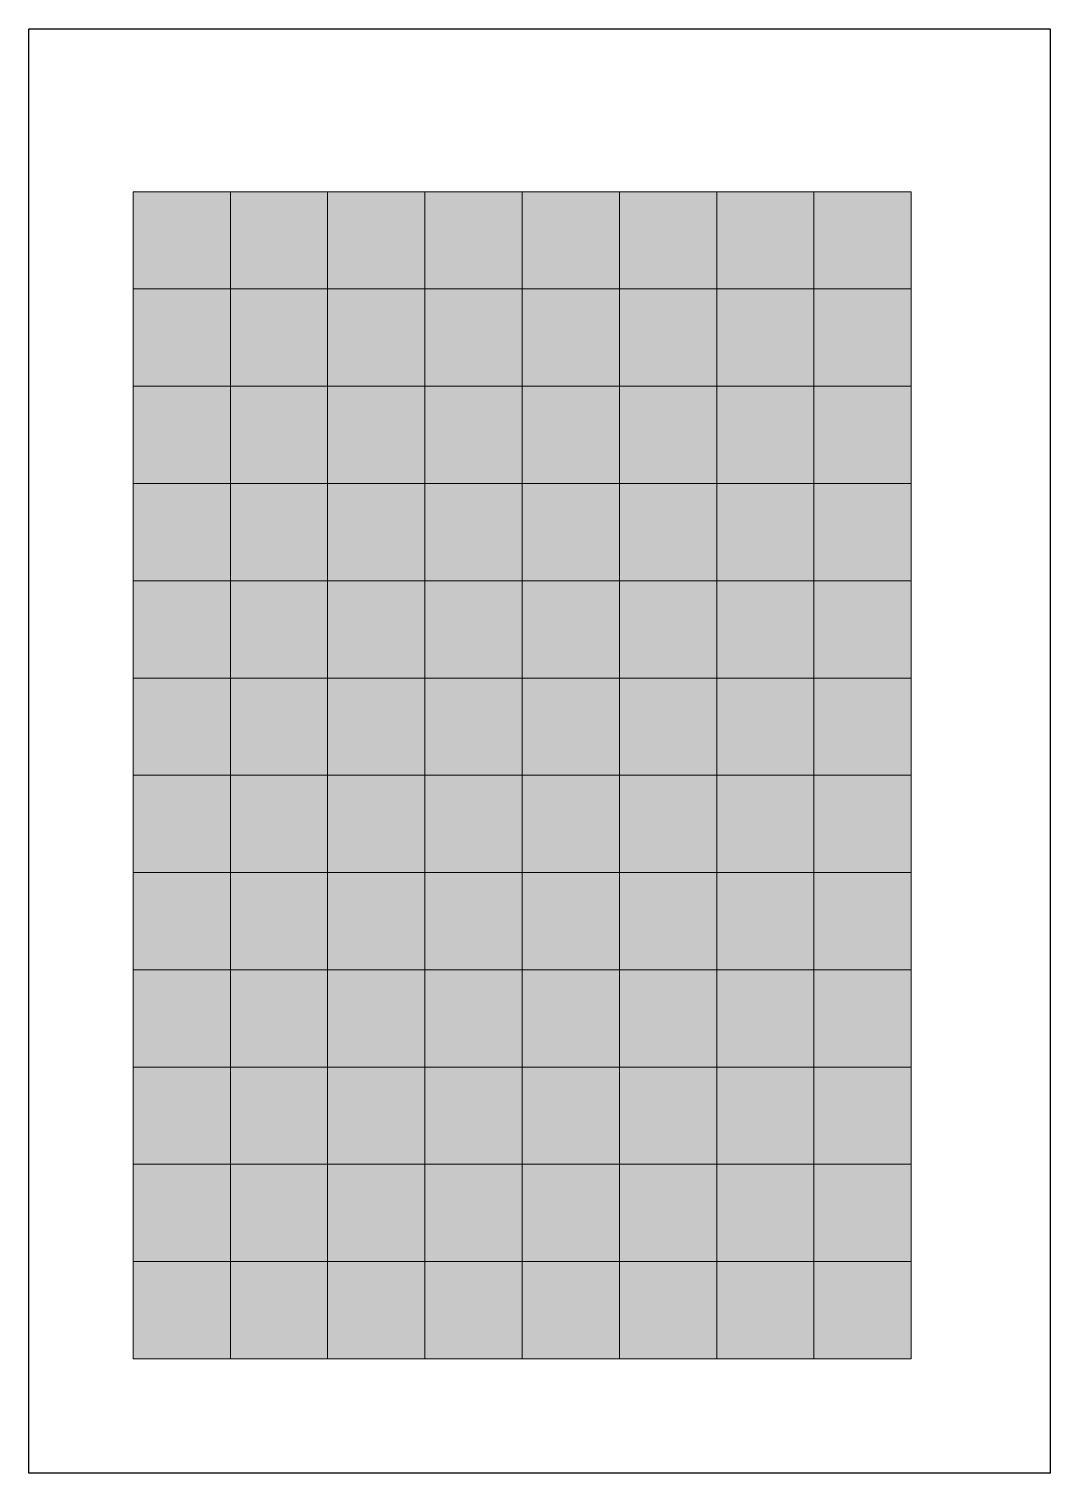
# Model space of a CAD drawing. Header units: millimetres. Extents: x 251 to 1516, y 2145 to 2890.
# Drawn here: x 638.1 to 848.1, y 2581 to 2878 of the extents above; entities that cross this region are included whole.
import ezdxf

# ---------------------------------------------------------------- set-up
doc = ezdxf.new("R2010")
doc.units = ezdxf.units.MM

msp = doc.modelspace()

# ---------------------------------------------------------------- hatches: boundary and pattern name
at = {"linetype": 'Continuous', "lineweight": 0, "true_color": 0x000000}
h = msp.add_hatch(color=18, dxfattribs=at)
h.dxf.hatch_style = 1
h.paths.add_polyline_path([(679.5, 2844.55), (659.5, 2844.55), (659.5, 2824.55), (679.5, 2824.55)])
h.paths.add_polyline_path([(699.5, 2824.55), (679.5, 2824.55), (679.5, 2804.55), (699.5, 2804.55)])
at = {"linetype": 'Continuous', "lineweight": 0, "true_color": 0xffffff}
h = msp.add_hatch(color=7, dxfattribs=at)
h.dxf.hatch_style = 1
h.paths.add_polyline_path([(699.5, 2844.55), (679.5, 2844.55), (679.5, 2824.55), (699.5, 2824.55)])
h.paths.add_polyline_path([(679.5, 2824.55), (659.5, 2824.55), (659.5, 2804.55), (679.5, 2804.55)])
at = {"linetype": 'Continuous', "lineweight": 0, "true_color": 0x000000}
h = msp.add_hatch(color=18, dxfattribs=at)
h.dxf.hatch_style = 1
h.paths.add_polyline_path([(719.5, 2844.55), (699.5, 2844.55), (699.5, 2824.55), (719.5, 2824.55)])
h.paths.add_polyline_path([(739.5, 2824.55), (719.5, 2824.55), (719.5, 2804.55), (739.5, 2804.55)])
at = {"linetype": 'Continuous', "lineweight": 0, "true_color": 0xffffff}
h = msp.add_hatch(color=7, dxfattribs=at)
h.dxf.hatch_style = 1
h.paths.add_polyline_path([(739.5, 2844.55), (719.5, 2844.55), (719.5, 2824.55), (739.5, 2824.55)])
h.paths.add_polyline_path([(719.5, 2824.55), (699.5, 2824.55), (699.5, 2804.55), (719.5, 2804.55)])
at = {"linetype": 'Continuous', "lineweight": 0, "true_color": 0x000000}
h = msp.add_hatch(color=18, dxfattribs=at)
h.dxf.hatch_style = 1
h.paths.add_polyline_path([(759.5, 2844.55), (739.5, 2844.55), (739.5, 2824.55), (759.5, 2824.55)])
h.paths.add_polyline_path([(779.5, 2824.55), (759.5, 2824.55), (759.5, 2804.55), (779.5, 2804.55)])
at = {"linetype": 'Continuous', "lineweight": 0, "true_color": 0xffffff}
h = msp.add_hatch(color=7, dxfattribs=at)
h.dxf.hatch_style = 1
h.paths.add_polyline_path([(779.5, 2844.55), (759.5, 2844.55), (759.5, 2824.55), (779.5, 2824.55)])
h.paths.add_polyline_path([(759.5, 2824.55), (739.5, 2824.55), (739.5, 2804.55), (759.5, 2804.55)])
at = {"linetype": 'Continuous', "lineweight": 0, "true_color": 0x000000}
h = msp.add_hatch(color=18, dxfattribs=at)
h.dxf.hatch_style = 1
h.paths.add_polyline_path([(799.5, 2844.55), (779.5, 2844.55), (779.5, 2824.55), (799.5, 2824.55)])
h.paths.add_polyline_path([(819.5, 2824.55), (799.5, 2824.55), (799.5, 2804.55), (819.5, 2804.55)])
at = {"linetype": 'Continuous', "lineweight": 0, "true_color": 0xffffff}
h = msp.add_hatch(color=7, dxfattribs=at)
h.dxf.hatch_style = 1
h.paths.add_polyline_path([(819.5, 2844.55), (799.5, 2844.55), (799.5, 2824.55), (819.5, 2824.55)])
h.paths.add_polyline_path([(799.5, 2824.55), (779.5, 2824.55), (779.5, 2804.55), (799.5, 2804.55)])
at = {"linetype": 'Continuous', "lineweight": 0, "true_color": 0x000000}
h = msp.add_hatch(color=18, dxfattribs=at)
h.dxf.hatch_style = 1
h.paths.add_polyline_path([(679.5, 2804.55), (659.5, 2804.55), (659.5, 2784.55), (679.5, 2784.55)])
h.paths.add_polyline_path([(699.5, 2784.55), (679.5, 2784.55), (679.5, 2764.55), (699.5, 2764.55)])
at = {"linetype": 'Continuous', "lineweight": 0, "true_color": 0xffffff}
h = msp.add_hatch(color=7, dxfattribs=at)
h.dxf.hatch_style = 1
h.paths.add_polyline_path([(699.5, 2804.55), (679.5, 2804.55), (679.5, 2784.55), (699.5, 2784.55)])
h.paths.add_polyline_path([(679.5, 2784.55), (659.5, 2784.55), (659.5, 2764.55), (679.5, 2764.55)])
at = {"linetype": 'Continuous', "lineweight": 0, "true_color": 0x000000}
h = msp.add_hatch(color=18, dxfattribs=at)
h.dxf.hatch_style = 1
h.paths.add_polyline_path([(719.5, 2804.55), (699.5, 2804.55), (699.5, 2784.55), (719.5, 2784.55)])
h.paths.add_polyline_path([(739.5, 2784.55), (719.5, 2784.55), (719.5, 2764.55), (739.5, 2764.55)])
at = {"linetype": 'Continuous', "lineweight": 0, "true_color": 0xffffff}
h = msp.add_hatch(color=7, dxfattribs=at)
h.dxf.hatch_style = 1
h.paths.add_polyline_path([(739.5, 2804.55), (719.5, 2804.55), (719.5, 2784.55), (739.5, 2784.55)])
h.paths.add_polyline_path([(719.5, 2784.55), (699.5, 2784.55), (699.5, 2764.55), (719.5, 2764.55)])
at = {"linetype": 'Continuous', "lineweight": 0, "true_color": 0x000000}
h = msp.add_hatch(color=18, dxfattribs=at)
h.dxf.hatch_style = 1
h.paths.add_polyline_path([(759.5, 2804.55), (739.5, 2804.55), (739.5, 2784.55), (759.5, 2784.55)])
h.paths.add_polyline_path([(779.5, 2784.55), (759.5, 2784.55), (759.5, 2764.55), (779.5, 2764.55)])
at = {"linetype": 'Continuous', "lineweight": 0, "true_color": 0xffffff}
h = msp.add_hatch(color=7, dxfattribs=at)
h.dxf.hatch_style = 1
h.paths.add_polyline_path([(779.5, 2804.55), (759.5, 2804.55), (759.5, 2784.55), (779.5, 2784.55)])
h.paths.add_polyline_path([(759.5, 2784.55), (739.5, 2784.55), (739.5, 2764.55), (759.5, 2764.55)])
at = {"linetype": 'Continuous', "lineweight": 0, "true_color": 0x000000}
h = msp.add_hatch(color=18, dxfattribs=at)
h.dxf.hatch_style = 1
h.paths.add_polyline_path([(799.5, 2804.55), (779.5, 2804.55), (779.5, 2784.55), (799.5, 2784.55)])
h.paths.add_polyline_path([(819.5, 2784.55), (799.5, 2784.55), (799.5, 2764.55), (819.5, 2764.55)])
at = {"linetype": 'Continuous', "lineweight": 0, "true_color": 0xffffff}
h = msp.add_hatch(color=7, dxfattribs=at)
h.dxf.hatch_style = 1
h.paths.add_polyline_path([(819.5, 2804.55), (799.5, 2804.55), (799.5, 2784.55), (819.5, 2784.55)])
h.paths.add_polyline_path([(799.5, 2784.55), (779.5, 2784.55), (779.5, 2764.55), (799.5, 2764.55)])
at = {"linetype": 'Continuous', "lineweight": 0, "true_color": 0x000000}
h = msp.add_hatch(color=18, dxfattribs=at)
h.dxf.hatch_style = 1
h.paths.add_polyline_path([(679.5, 2764.55), (659.5, 2764.55), (659.5, 2744.55), (679.5, 2744.55)])
h.paths.add_polyline_path([(699.5, 2744.55), (679.5, 2744.55), (679.5, 2724.55), (699.5, 2724.55)])
at = {"linetype": 'Continuous', "lineweight": 0, "true_color": 0xffffff}
h = msp.add_hatch(color=7, dxfattribs=at)
h.dxf.hatch_style = 1
h.paths.add_polyline_path([(699.5, 2764.55), (679.5, 2764.55), (679.5, 2744.55), (699.5, 2744.55)])
h.paths.add_polyline_path([(679.5, 2744.55), (659.5, 2744.55), (659.5, 2724.55), (679.5, 2724.55)])
at = {"linetype": 'Continuous', "lineweight": 0, "true_color": 0x000000}
h = msp.add_hatch(color=18, dxfattribs=at)
h.dxf.hatch_style = 1
h.paths.add_polyline_path([(719.5, 2764.55), (699.5, 2764.55), (699.5, 2744.55), (719.5, 2744.55)])
h.paths.add_polyline_path([(739.5, 2744.55), (719.5, 2744.55), (719.5, 2724.55), (739.5, 2724.55)])
at = {"linetype": 'Continuous', "lineweight": 0, "true_color": 0xffffff}
h = msp.add_hatch(color=7, dxfattribs=at)
h.dxf.hatch_style = 1
h.paths.add_polyline_path([(739.5, 2764.55), (719.5, 2764.55), (719.5, 2744.55), (739.5, 2744.55)])
h.paths.add_polyline_path([(719.5, 2744.55), (699.5, 2744.55), (699.5, 2724.55), (719.5, 2724.55)])
at = {"linetype": 'Continuous', "lineweight": 0, "true_color": 0x000000}
h = msp.add_hatch(color=18, dxfattribs=at)
h.dxf.hatch_style = 1
h.paths.add_polyline_path([(759.5, 2764.55), (739.5, 2764.55), (739.5, 2744.55), (759.5, 2744.55)])
h.paths.add_polyline_path([(779.5, 2744.55), (759.5, 2744.55), (759.5, 2724.55), (779.5, 2724.55)])
at = {"linetype": 'Continuous', "lineweight": 0, "true_color": 0xffffff}
h = msp.add_hatch(color=7, dxfattribs=at)
h.dxf.hatch_style = 1
h.paths.add_polyline_path([(779.5, 2764.55), (759.5, 2764.55), (759.5, 2744.55), (779.5, 2744.55)])
h.paths.add_polyline_path([(759.5, 2744.55), (739.5, 2744.55), (739.5, 2724.55), (759.5, 2724.55)])
at = {"linetype": 'Continuous', "lineweight": 0, "true_color": 0x000000}
h = msp.add_hatch(color=18, dxfattribs=at)
h.dxf.hatch_style = 1
h.paths.add_polyline_path([(799.5, 2764.55), (779.5, 2764.55), (779.5, 2744.55), (799.5, 2744.55)])
h.paths.add_polyline_path([(819.5, 2744.55), (799.5, 2744.55), (799.5, 2724.55), (819.5, 2724.55)])
at = {"linetype": 'Continuous', "lineweight": 0, "true_color": 0xffffff}
h = msp.add_hatch(color=7, dxfattribs=at)
h.dxf.hatch_style = 1
h.paths.add_polyline_path([(819.5, 2764.55), (799.5, 2764.55), (799.5, 2744.55), (819.5, 2744.55)])
h.paths.add_polyline_path([(799.5, 2744.55), (779.5, 2744.55), (779.5, 2724.55), (799.5, 2724.55)])
at = {"linetype": 'Continuous', "lineweight": 0, "true_color": 0x000000}
h = msp.add_hatch(color=18, dxfattribs=at)
h.dxf.hatch_style = 1
h.paths.add_polyline_path([(679.5, 2724.55), (659.5, 2724.55), (659.5, 2704.55), (679.5, 2704.55)])
h.paths.add_polyline_path([(699.5, 2704.55), (679.5, 2704.55), (679.5, 2684.55), (699.5, 2684.55)])
at = {"linetype": 'Continuous', "lineweight": 0, "true_color": 0xffffff}
h = msp.add_hatch(color=7, dxfattribs=at)
h.dxf.hatch_style = 1
h.paths.add_polyline_path([(699.5, 2724.55), (679.5, 2724.55), (679.5, 2704.55), (699.5, 2704.55)])
h.paths.add_polyline_path([(679.5, 2704.55), (659.5, 2704.55), (659.5, 2684.55), (679.5, 2684.55)])
at = {"linetype": 'Continuous', "lineweight": 0, "true_color": 0x000000}
h = msp.add_hatch(color=18, dxfattribs=at)
h.dxf.hatch_style = 1
h.paths.add_polyline_path([(719.5, 2724.55), (699.5, 2724.55), (699.5, 2704.55), (719.5, 2704.55)])
h.paths.add_polyline_path([(739.5, 2704.55), (719.5, 2704.55), (719.5, 2684.55), (739.5, 2684.55)])
at = {"linetype": 'Continuous', "lineweight": 0, "true_color": 0xffffff}
h = msp.add_hatch(color=7, dxfattribs=at)
h.dxf.hatch_style = 1
h.paths.add_polyline_path([(739.5, 2724.55), (719.5, 2724.55), (719.5, 2704.55), (739.5, 2704.55)])
h.paths.add_polyline_path([(719.5, 2704.55), (699.5, 2704.55), (699.5, 2684.55), (719.5, 2684.55)])
at = {"linetype": 'Continuous', "lineweight": 0, "true_color": 0x000000}
h = msp.add_hatch(color=18, dxfattribs=at)
h.dxf.hatch_style = 1
h.paths.add_polyline_path([(759.5, 2724.55), (739.5, 2724.55), (739.5, 2704.55), (759.5, 2704.55)])
h.paths.add_polyline_path([(779.5, 2704.55), (759.5, 2704.55), (759.5, 2684.55), (779.5, 2684.55)])
at = {"linetype": 'Continuous', "lineweight": 0, "true_color": 0xffffff}
h = msp.add_hatch(color=7, dxfattribs=at)
h.dxf.hatch_style = 1
h.paths.add_polyline_path([(779.5, 2724.55), (759.5, 2724.55), (759.5, 2704.55), (779.5, 2704.55)])
h.paths.add_polyline_path([(759.5, 2704.55), (739.5, 2704.55), (739.5, 2684.55), (759.5, 2684.55)])
at = {"linetype": 'Continuous', "lineweight": 0, "true_color": 0x000000}
h = msp.add_hatch(color=18, dxfattribs=at)
h.dxf.hatch_style = 1
h.paths.add_polyline_path([(799.5, 2724.55), (779.5, 2724.55), (779.5, 2704.55), (799.5, 2704.55)])
h.paths.add_polyline_path([(819.5, 2704.55), (799.5, 2704.55), (799.5, 2684.55), (819.5, 2684.55)])
at = {"linetype": 'Continuous', "lineweight": 0, "true_color": 0xffffff}
h = msp.add_hatch(color=7, dxfattribs=at)
h.dxf.hatch_style = 1
h.paths.add_polyline_path([(819.5, 2724.55), (799.5, 2724.55), (799.5, 2704.55), (819.5, 2704.55)])
h.paths.add_polyline_path([(799.5, 2704.55), (779.5, 2704.55), (779.5, 2684.55), (799.5, 2684.55)])
at = {"linetype": 'Continuous', "lineweight": 0, "true_color": 0x000000}
h = msp.add_hatch(color=18, dxfattribs=at)
h.dxf.hatch_style = 1
h.paths.add_polyline_path([(679.5, 2684.55), (659.5, 2684.55), (659.5, 2664.55), (679.5, 2664.55)])
h.paths.add_polyline_path([(699.5, 2664.55), (679.5, 2664.55), (679.5, 2644.55), (699.5, 2644.55)])
at = {"linetype": 'Continuous', "lineweight": 0, "true_color": 0xffffff}
h = msp.add_hatch(color=7, dxfattribs=at)
h.dxf.hatch_style = 1
h.paths.add_polyline_path([(699.5, 2684.55), (679.5, 2684.55), (679.5, 2664.55), (699.5, 2664.55)])
h.paths.add_polyline_path([(679.5, 2664.55), (659.5, 2664.55), (659.5, 2644.55), (679.5, 2644.55)])
at = {"linetype": 'Continuous', "lineweight": 0, "true_color": 0x000000}
h = msp.add_hatch(color=18, dxfattribs=at)
h.dxf.hatch_style = 1
h.paths.add_polyline_path([(719.5, 2684.55), (699.5, 2684.55), (699.5, 2664.55), (719.5, 2664.55)])
h.paths.add_polyline_path([(739.5, 2664.55), (719.5, 2664.55), (719.5, 2644.55), (739.5, 2644.55)])
at = {"linetype": 'Continuous', "lineweight": 0, "true_color": 0xffffff}
h = msp.add_hatch(color=7, dxfattribs=at)
h.dxf.hatch_style = 1
h.paths.add_polyline_path([(739.5, 2684.55), (719.5, 2684.55), (719.5, 2664.55), (739.5, 2664.55)])
h.paths.add_polyline_path([(719.5, 2664.55), (699.5, 2664.55), (699.5, 2644.55), (719.5, 2644.55)])
at = {"linetype": 'Continuous', "lineweight": 0, "true_color": 0x000000}
h = msp.add_hatch(color=18, dxfattribs=at)
h.dxf.hatch_style = 1
h.paths.add_polyline_path([(759.5, 2684.55), (739.5, 2684.55), (739.5, 2664.55), (759.5, 2664.55)])
h.paths.add_polyline_path([(779.5, 2664.55), (759.5, 2664.55), (759.5, 2644.55), (779.5, 2644.55)])
at = {"linetype": 'Continuous', "lineweight": 0, "true_color": 0xffffff}
h = msp.add_hatch(color=7, dxfattribs=at)
h.dxf.hatch_style = 1
h.paths.add_polyline_path([(779.5, 2684.55), (759.5, 2684.55), (759.5, 2664.55), (779.5, 2664.55)])
h.paths.add_polyline_path([(759.5, 2664.55), (739.5, 2664.55), (739.5, 2644.55), (759.5, 2644.55)])
at = {"linetype": 'Continuous', "lineweight": 0, "true_color": 0x000000}
h = msp.add_hatch(color=18, dxfattribs=at)
h.dxf.hatch_style = 1
h.paths.add_polyline_path([(799.5, 2684.55), (779.5, 2684.55), (779.5, 2664.55), (799.5, 2664.55)])
h.paths.add_polyline_path([(819.5, 2664.55), (799.5, 2664.55), (799.5, 2644.55), (819.5, 2644.55)])
at = {"linetype": 'Continuous', "lineweight": 0, "true_color": 0xffffff}
h = msp.add_hatch(color=7, dxfattribs=at)
h.dxf.hatch_style = 1
h.paths.add_polyline_path([(819.5, 2684.55), (799.5, 2684.55), (799.5, 2664.55), (819.5, 2664.55)])
h.paths.add_polyline_path([(799.5, 2664.55), (779.5, 2664.55), (779.5, 2644.55), (799.5, 2644.55)])
at = {"linetype": 'Continuous', "lineweight": 0, "true_color": 0x000000}
h = msp.add_hatch(color=18, dxfattribs=at)
h.dxf.hatch_style = 1
h.paths.add_polyline_path([(679.5, 2644.55), (659.5, 2644.55), (659.5, 2624.55), (679.5, 2624.55)])
h.paths.add_polyline_path([(699.5, 2624.55), (679.5, 2624.55), (679.5, 2604.55), (699.5, 2604.55)])
at = {"linetype": 'Continuous', "lineweight": 0, "true_color": 0xffffff}
h = msp.add_hatch(color=7, dxfattribs=at)
h.dxf.hatch_style = 1
h.paths.add_polyline_path([(699.5, 2644.55), (679.5, 2644.55), (679.5, 2624.55), (699.5, 2624.55)])
h.paths.add_polyline_path([(679.5, 2624.55), (659.5, 2624.55), (659.5, 2604.55), (679.5, 2604.55)])
at = {"linetype": 'Continuous', "lineweight": 0, "true_color": 0x000000}
h = msp.add_hatch(color=18, dxfattribs=at)
h.dxf.hatch_style = 1
h.paths.add_polyline_path([(719.5, 2644.55), (699.5, 2644.55), (699.5, 2624.55), (719.5, 2624.55)])
h.paths.add_polyline_path([(739.5, 2624.55), (719.5, 2624.55), (719.5, 2604.55), (739.5, 2604.55)])
at = {"linetype": 'Continuous', "lineweight": 0, "true_color": 0xffffff}
h = msp.add_hatch(color=7, dxfattribs=at)
h.dxf.hatch_style = 1
h.paths.add_polyline_path([(739.5, 2644.55), (719.5, 2644.55), (719.5, 2624.55), (739.5, 2624.55)])
h.paths.add_polyline_path([(719.5, 2624.55), (699.5, 2624.55), (699.5, 2604.55), (719.5, 2604.55)])
at = {"linetype": 'Continuous', "lineweight": 0, "true_color": 0x000000}
h = msp.add_hatch(color=18, dxfattribs=at)
h.dxf.hatch_style = 1
h.paths.add_polyline_path([(759.5, 2644.55), (739.5, 2644.55), (739.5, 2624.55), (759.5, 2624.55)])
h.paths.add_polyline_path([(779.5, 2624.55), (759.5, 2624.55), (759.5, 2604.55), (779.5, 2604.55)])
at = {"linetype": 'Continuous', "lineweight": 0, "true_color": 0xffffff}
h = msp.add_hatch(color=7, dxfattribs=at)
h.dxf.hatch_style = 1
h.paths.add_polyline_path([(779.5, 2644.55), (759.5, 2644.55), (759.5, 2624.55), (779.5, 2624.55)])
h.paths.add_polyline_path([(759.5, 2624.55), (739.5, 2624.55), (739.5, 2604.55), (759.5, 2604.55)])
at = {"linetype": 'Continuous', "lineweight": 0, "true_color": 0x000000}
h = msp.add_hatch(color=18, dxfattribs=at)
h.dxf.hatch_style = 1
h.paths.add_polyline_path([(799.5, 2644.55), (779.5, 2644.55), (779.5, 2624.55), (799.5, 2624.55)])
h.paths.add_polyline_path([(819.5, 2624.55), (799.5, 2624.55), (799.5, 2604.55), (819.5, 2604.55)])
at = {"linetype": 'Continuous', "lineweight": 0, "true_color": 0xffffff}
h = msp.add_hatch(color=7, dxfattribs=at)
h.dxf.hatch_style = 1
h.paths.add_polyline_path([(819.5, 2644.55), (799.5, 2644.55), (799.5, 2624.55), (819.5, 2624.55)])
h.paths.add_polyline_path([(799.5, 2624.55), (779.5, 2624.55), (779.5, 2604.55), (799.5, 2604.55)])

# ---------------------------------------------------------------- linework, layer by layer
at = {"color": 7, "linetype": 'Continuous', "lineweight": -3}
for p, q in [((638.07, 2878.04), (848.07, 2878.04)), ((638.07, 2581.04), (638.07, 2878.04)), ((848.07, 2878.04), (848.07, 2581.04)), ((848.07, 2581.04), (638.07, 2581.04))]:
    msp.add_line(p, q, dxfattribs=at)
at = {"color": 7, "linetype": 'Continuous', "lineweight": 0, "true_color": 0xffffff}
for p, q in [((659.5, 2844.55), (679.5, 2844.55)), ((659.5, 2824.55), (659.5, 2844.55)), ((679.5, 2844.55), (679.5, 2824.55)), ((699.5, 2844.55), (679.5, 2844.55)), ((679.5, 2844.55), (679.5, 2824.55)), ((699.5, 2824.55), (699.5, 2844.55)), ((699.5, 2844.55), (719.5, 2844.55)), ((699.5, 2824.55), (699.5, 2844.55)), ((719.5, 2844.55), (719.5, 2824.55)), ((739.5, 2844.55), (719.5, 2844.55)), ((719.5, 2844.55), (719.5, 2824.55)), ((739.5, 2824.55), (739.5, 2844.55)), ((739.5, 2844.55), (759.5, 2844.55)), ((739.5, 2824.55), (739.5, 2844.55)), ((759.5, 2844.55), (759.5, 2824.55)), ((779.5, 2844.55), (759.5, 2844.55)), ((759.5, 2844.55), (759.5, 2824.55)), ((779.5, 2824.55), (779.5, 2844.55)), ((779.5, 2844.55), (799.5, 2844.55)), ((779.5, 2824.55), (779.5, 2844.55)), ((799.5, 2844.55), (799.5, 2824.55)), ((819.5, 2844.55), (799.5, 2844.55)), ((799.5, 2844.55), (799.5, 2824.55)), ((819.5, 2824.55), (819.5, 2844.55)), ((679.5, 2824.55), (659.5, 2824.55)), ((679.5, 2824.55), (659.5, 2824.55)), ((659.5, 2824.55), (659.5, 2804.55)), ((679.5, 2824.55), (699.5, 2824.55)), ((679.5, 2804.55), (679.5, 2824.55)), ((679.5, 2804.55), (679.5, 2824.55)), ((679.5, 2824.55), (699.5, 2824.55)), ((699.5, 2824.55), (699.5, 2804.55)), ((719.5, 2824.55), (699.5, 2824.55)), ((719.5, 2824.55), (699.5, 2824.55)), ((699.5, 2824.55), (699.5, 2804.55)), ((719.5, 2824.55), (739.5, 2824.55)), ((719.5, 2804.55), (719.5, 2824.55)), ((719.5, 2804.55), (719.5, 2824.55)), ((719.5, 2824.55), (739.5, 2824.55)), ((739.5, 2824.55), (739.5, 2804.55)), ((759.5, 2824.55), (739.5, 2824.55)), ((759.5, 2824.55), (739.5, 2824.55)), ((739.5, 2824.55), (739.5, 2804.55)), ((759.5, 2824.55), (779.5, 2824.55)), ((759.5, 2804.55), (759.5, 2824.55)), ((759.5, 2804.55), (759.5, 2824.55)), ((759.5, 2824.55), (779.5, 2824.55)), ((779.5, 2824.55), (779.5, 2804.55)), ((799.5, 2824.55), (779.5, 2824.55)), ((799.5, 2824.55), (779.5, 2824.55)), ((779.5, 2824.55), (779.5, 2804.55)), ((799.5, 2824.55), (819.5, 2824.55)), ((799.5, 2804.55), (799.5, 2824.55)), ((799.5, 2804.55), (799.5, 2824.55)), ((799.5, 2824.55), (819.5, 2824.55)), ((819.5, 2824.55), (819.5, 2804.55)), ((659.5, 2804.55), (679.5, 2804.55)), ((659.5, 2804.55), (679.5, 2804.55)), ((659.5, 2784.55), (659.5, 2804.55)), ((699.5, 2804.55), (679.5, 2804.55)), ((679.5, 2804.55), (679.5, 2784.55)), ((699.5, 2804.55), (679.5, 2804.55)), ((679.5, 2804.55), (679.5, 2784.55)), ((699.5, 2804.55), (719.5, 2804.55)), ((699.5, 2784.55), (699.5, 2804.55)), ((699.5, 2804.55), (719.5, 2804.55)), ((699.5, 2784.55), (699.5, 2804.55)), ((739.5, 2804.55), (719.5, 2804.55)), ((719.5, 2804.55), (719.5, 2784.55)), ((739.5, 2804.55), (719.5, 2804.55)), ((719.5, 2804.55), (719.5, 2784.55)), ((739.5, 2804.55), (759.5, 2804.55)), ((739.5, 2784.55), (739.5, 2804.55)), ((739.5, 2804.55), (759.5, 2804.55)), ((739.5, 2784.55), (739.5, 2804.55)), ((779.5, 2804.55), (759.5, 2804.55)), ((759.5, 2804.55), (759.5, 2784.55)), ((779.5, 2804.55), (759.5, 2804.55)), ((759.5, 2804.55), (759.5, 2784.55)), ((779.5, 2804.55), (799.5, 2804.55)), ((779.5, 2784.55), (779.5, 2804.55)), ((779.5, 2804.55), (799.5, 2804.55)), ((779.5, 2784.55), (779.5, 2804.55)), ((819.5, 2804.55), (799.5, 2804.55)), ((799.5, 2804.55), (799.5, 2784.55)), ((819.5, 2804.55), (799.5, 2804.55)), ((799.5, 2804.55), (799.5, 2784.55)), ((819.5, 2784.55), (819.5, 2804.55)), ((679.5, 2784.55), (659.5, 2784.55)), ((679.5, 2784.55), (659.5, 2784.55)), ((659.5, 2784.55), (659.5, 2764.55)), ((679.5, 2784.55), (699.5, 2784.55)), ((679.5, 2764.55), (679.5, 2784.55)), ((679.5, 2764.55), (679.5, 2784.55)), ((679.5, 2784.55), (699.5, 2784.55)), ((699.5, 2784.55), (699.5, 2764.55)), ((719.5, 2784.55), (699.5, 2784.55)), ((719.5, 2784.55), (699.5, 2784.55)), ((699.5, 2784.55), (699.5, 2764.55)), ((719.5, 2784.55), (739.5, 2784.55)), ((719.5, 2764.55), (719.5, 2784.55)), ((719.5, 2764.55), (719.5, 2784.55)), ((719.5, 2784.55), (739.5, 2784.55)), ((739.5, 2784.55), (739.5, 2764.55)), ((759.5, 2784.55), (739.5, 2784.55)), ((759.5, 2784.55), (739.5, 2784.55)), ((739.5, 2784.55), (739.5, 2764.55)), ((759.5, 2784.55), (779.5, 2784.55)), ((759.5, 2764.55), (759.5, 2784.55)), ((759.5, 2764.55), (759.5, 2784.55)), ((759.5, 2784.55), (779.5, 2784.55)), ((779.5, 2784.55), (779.5, 2764.55)), ((799.5, 2784.55), (779.5, 2784.55)), ((799.5, 2784.55), (779.5, 2784.55)), ((779.5, 2784.55), (779.5, 2764.55)), ((799.5, 2784.55), (819.5, 2784.55)), ((799.5, 2764.55), (799.5, 2784.55)), ((799.5, 2764.55), (799.5, 2784.55)), ((799.5, 2784.55), (819.5, 2784.55)), ((819.5, 2784.55), (819.5, 2764.55)), ((659.5, 2764.55), (679.5, 2764.55)), ((659.5, 2764.55), (679.5, 2764.55)), ((659.5, 2744.55), (659.5, 2764.55)), ((699.5, 2764.55), (679.5, 2764.55)), ((679.5, 2764.55), (679.5, 2744.55)), ((699.5, 2764.55), (679.5, 2764.55)), ((679.5, 2764.55), (679.5, 2744.55)), ((699.5, 2764.55), (719.5, 2764.55)), ((699.5, 2744.55), (699.5, 2764.55)), ((699.5, 2764.55), (719.5, 2764.55)), ((699.5, 2744.55), (699.5, 2764.55)), ((739.5, 2764.55), (719.5, 2764.55)), ((719.5, 2764.55), (719.5, 2744.55)), ((739.5, 2764.55), (719.5, 2764.55)), ((719.5, 2764.55), (719.5, 2744.55)), ((739.5, 2764.55), (759.5, 2764.55)), ((739.5, 2744.55), (739.5, 2764.55)), ((739.5, 2764.55), (759.5, 2764.55)), ((739.5, 2744.55), (739.5, 2764.55)), ((779.5, 2764.55), (759.5, 2764.55)), ((759.5, 2764.55), (759.5, 2744.55)), ((779.5, 2764.55), (759.5, 2764.55)), ((759.5, 2764.55), (759.5, 2744.55)), ((779.5, 2764.55), (799.5, 2764.55)), ((779.5, 2744.55), (779.5, 2764.55)), ((779.5, 2764.55), (799.5, 2764.55)), ((779.5, 2744.55), (779.5, 2764.55)), ((819.5, 2764.55), (799.5, 2764.55)), ((799.5, 2764.55), (799.5, 2744.55)), ((819.5, 2764.55), (799.5, 2764.55)), ((799.5, 2764.55), (799.5, 2744.55)), ((819.5, 2744.55), (819.5, 2764.55)), ((679.5, 2744.55), (659.5, 2744.55)), ((679.5, 2744.55), (659.5, 2744.55)), ((659.5, 2744.55), (659.5, 2724.55)), ((679.5, 2744.55), (699.5, 2744.55)), ((679.5, 2724.55), (679.5, 2744.55)), ((679.5, 2724.55), (679.5, 2744.55)), ((679.5, 2744.55), (699.5, 2744.55)), ((699.5, 2744.55), (699.5, 2724.55)), ((719.5, 2744.55), (699.5, 2744.55)), ((719.5, 2744.55), (699.5, 2744.55)), ((699.5, 2744.55), (699.5, 2724.55)), ((719.5, 2744.55), (739.5, 2744.55)), ((719.5, 2724.55), (719.5, 2744.55)), ((719.5, 2724.55), (719.5, 2744.55)), ((719.5, 2744.55), (739.5, 2744.55)), ((739.5, 2744.55), (739.5, 2724.55)), ((759.5, 2744.55), (739.5, 2744.55)), ((759.5, 2744.55), (739.5, 2744.55)), ((739.5, 2744.55), (739.5, 2724.55)), ((759.5, 2744.55), (779.5, 2744.55)), ((759.5, 2724.55), (759.5, 2744.55)), ((759.5, 2724.55), (759.5, 2744.55)), ((759.5, 2744.55), (779.5, 2744.55)), ((779.5, 2744.55), (779.5, 2724.55)), ((799.5, 2744.55), (779.5, 2744.55)), ((799.5, 2744.55), (779.5, 2744.55)), ((779.5, 2744.55), (779.5, 2724.55)), ((799.5, 2744.55), (819.5, 2744.55)), ((799.5, 2724.55), (799.5, 2744.55)), ((799.5, 2724.55), (799.5, 2744.55)), ((799.5, 2744.55), (819.5, 2744.55)), ((819.5, 2744.55), (819.5, 2724.55)), ((659.5, 2724.55), (679.5, 2724.55)), ((659.5, 2724.55), (679.5, 2724.55)), ((659.5, 2704.55), (659.5, 2724.55)), ((699.5, 2724.55), (679.5, 2724.55)), ((679.5, 2724.55), (679.5, 2704.55)), ((699.5, 2724.55), (679.5, 2724.55)), ((679.5, 2724.55), (679.5, 2704.55)), ((699.5, 2724.55), (719.5, 2724.55)), ((699.5, 2704.55), (699.5, 2724.55)), ((699.5, 2724.55), (719.5, 2724.55)), ((699.5, 2704.55), (699.5, 2724.55)), ((739.5, 2724.55), (719.5, 2724.55)), ((719.5, 2724.55), (719.5, 2704.55)), ((739.5, 2724.55), (719.5, 2724.55)), ((719.5, 2724.55), (719.5, 2704.55)), ((739.5, 2724.55), (759.5, 2724.55)), ((739.5, 2704.55), (739.5, 2724.55)), ((739.5, 2724.55), (759.5, 2724.55)), ((739.5, 2704.55), (739.5, 2724.55)), ((779.5, 2724.55), (759.5, 2724.55)), ((759.5, 2724.55), (759.5, 2704.55)), ((779.5, 2724.55), (759.5, 2724.55)), ((759.5, 2724.55), (759.5, 2704.55)), ((779.5, 2724.55), (799.5, 2724.55)), ((779.5, 2704.55), (779.5, 2724.55)), ((779.5, 2724.55), (799.5, 2724.55)), ((779.5, 2704.55), (779.5, 2724.55)), ((819.5, 2724.55), (799.5, 2724.55)), ((799.5, 2724.55), (799.5, 2704.55)), ((819.5, 2724.55), (799.5, 2724.55)), ((799.5, 2724.55), (799.5, 2704.55)), ((819.5, 2704.55), (819.5, 2724.55)), ((679.5, 2704.55), (659.5, 2704.55)), ((679.5, 2704.55), (659.5, 2704.55)), ((659.5, 2704.55), (659.5, 2684.55)), ((679.5, 2704.55), (699.5, 2704.55)), ((679.5, 2684.55), (679.5, 2704.55)), ((679.5, 2684.55), (679.5, 2704.55)), ((679.5, 2704.55), (699.5, 2704.55)), ((699.5, 2704.55), (699.5, 2684.55)), ((719.5, 2704.55), (699.5, 2704.55)), ((719.5, 2704.55), (699.5, 2704.55)), ((699.5, 2704.55), (699.5, 2684.55)), ((719.5, 2704.55), (739.5, 2704.55)), ((719.5, 2684.55), (719.5, 2704.55)), ((719.5, 2684.55), (719.5, 2704.55)), ((719.5, 2704.55), (739.5, 2704.55)), ((739.5, 2704.55), (739.5, 2684.55)), ((759.5, 2704.55), (739.5, 2704.55)), ((759.5, 2704.55), (739.5, 2704.55)), ((739.5, 2704.55), (739.5, 2684.55)), ((759.5, 2704.55), (779.5, 2704.55)), ((759.5, 2684.55), (759.5, 2704.55)), ((759.5, 2684.55), (759.5, 2704.55)), ((759.5, 2704.55), (779.5, 2704.55)), ((779.5, 2704.55), (779.5, 2684.55)), ((799.5, 2704.55), (779.5, 2704.55)), ((799.5, 2704.55), (779.5, 2704.55)), ((779.5, 2704.55), (779.5, 2684.55)), ((799.5, 2704.55), (819.5, 2704.55)), ((799.5, 2684.55), (799.5, 2704.55)), ((799.5, 2684.55), (799.5, 2704.55)), ((799.5, 2704.55), (819.5, 2704.55)), ((819.5, 2704.55), (819.5, 2684.55)), ((659.5, 2684.55), (679.5, 2684.55)), ((659.5, 2684.55), (679.5, 2684.55)), ((659.5, 2684.55), (679.5, 2684.55)), ((659.5, 2664.55), (659.5, 2684.55)), ((699.5, 2684.55), (679.5, 2684.55)), ((699.5, 2684.55), (679.5, 2684.55)), ((679.5, 2684.55), (679.5, 2664.55)), ((699.5, 2684.55), (679.5, 2684.55)), ((679.5, 2684.55), (679.5, 2664.55)), ((699.5, 2684.55), (719.5, 2684.55)), ((699.5, 2684.55), (719.5, 2684.55)), ((699.5, 2664.55), (699.5, 2684.55)), ((699.5, 2684.55), (719.5, 2684.55)), ((699.5, 2664.55), (699.5, 2684.55)), ((739.5, 2684.55), (719.5, 2684.55)), ((739.5, 2684.55), (719.5, 2684.55)), ((719.5, 2684.55), (719.5, 2664.55)), ((739.5, 2684.55), (719.5, 2684.55)), ((719.5, 2684.55), (719.5, 2664.55)), ((739.5, 2684.55), (759.5, 2684.55)), ((739.5, 2684.55), (759.5, 2684.55)), ((739.5, 2664.55), (739.5, 2684.55)), ((739.5, 2684.55), (759.5, 2684.55)), ((739.5, 2664.55), (739.5, 2684.55)), ((779.5, 2684.55), (759.5, 2684.55)), ((779.5, 2684.55), (759.5, 2684.55)), ((759.5, 2684.55), (759.5, 2664.55)), ((779.5, 2684.55), (759.5, 2684.55)), ((759.5, 2684.55), (759.5, 2664.55)), ((779.5, 2684.55), (799.5, 2684.55)), ((779.5, 2684.55), (799.5, 2684.55)), ((779.5, 2664.55), (779.5, 2684.55)), ((779.5, 2684.55), (799.5, 2684.55)), ((779.5, 2664.55), (779.5, 2684.55)), ((819.5, 2684.55), (799.5, 2684.55)), ((819.5, 2684.55), (799.5, 2684.55)), ((799.5, 2684.55), (799.5, 2664.55)), ((819.5, 2684.55), (799.5, 2684.55)), ((799.5, 2684.55), (799.5, 2664.55)), ((819.5, 2664.55), (819.5, 2684.55)), ((679.5, 2664.55), (659.5, 2664.55)), ((679.5, 2664.55), (659.5, 2664.55)), ((659.5, 2664.55), (659.5, 2644.55)), ((679.5, 2664.55), (699.5, 2664.55)), ((679.5, 2644.55), (679.5, 2664.55)), ((679.5, 2644.55), (679.5, 2664.55)), ((679.5, 2664.55), (699.5, 2664.55)), ((699.5, 2664.55), (699.5, 2644.55)), ((719.5, 2664.55), (699.5, 2664.55)), ((719.5, 2664.55), (699.5, 2664.55)), ((699.5, 2664.55), (699.5, 2644.55)), ((719.5, 2664.55), (739.5, 2664.55)), ((719.5, 2644.55), (719.5, 2664.55)), ((719.5, 2644.55), (719.5, 2664.55)), ((719.5, 2664.55), (739.5, 2664.55)), ((739.5, 2664.55), (739.5, 2644.55)), ((759.5, 2664.55), (739.5, 2664.55)), ((759.5, 2664.55), (739.5, 2664.55)), ((739.5, 2664.55), (739.5, 2644.55)), ((759.5, 2664.55), (779.5, 2664.55)), ((759.5, 2644.55), (759.5, 2664.55)), ((759.5, 2644.55), (759.5, 2664.55)), ((759.5, 2664.55), (779.5, 2664.55)), ((779.5, 2664.55), (779.5, 2644.55)), ((799.5, 2664.55), (779.5, 2664.55)), ((799.5, 2664.55), (779.5, 2664.55)), ((779.5, 2664.55), (779.5, 2644.55)), ((799.5, 2664.55), (819.5, 2664.55)), ((799.5, 2644.55), (799.5, 2664.55)), ((799.5, 2644.55), (799.5, 2664.55)), ((799.5, 2664.55), (819.5, 2664.55)), ((819.5, 2664.55), (819.5, 2644.55)), ((659.5, 2644.55), (679.5, 2644.55)), ((659.5, 2644.55), (679.5, 2644.55)), ((659.5, 2624.55), (659.5, 2644.55)), ((699.5, 2644.55), (679.5, 2644.55)), ((679.5, 2644.55), (679.5, 2624.55)), ((699.5, 2644.55), (679.5, 2644.55)), ((679.5, 2644.55), (679.5, 2624.55)), ((699.5, 2644.55), (719.5, 2644.55)), ((699.5, 2624.55), (699.5, 2644.55)), ((699.5, 2644.55), (719.5, 2644.55)), ((699.5, 2624.55), (699.5, 2644.55)), ((739.5, 2644.55), (719.5, 2644.55)), ((719.5, 2644.55), (719.5, 2624.55)), ((739.5, 2644.55), (719.5, 2644.55)), ((719.5, 2644.55), (719.5, 2624.55)), ((739.5, 2644.55), (759.5, 2644.55)), ((739.5, 2624.55), (739.5, 2644.55)), ((739.5, 2644.55), (759.5, 2644.55)), ((739.5, 2624.55), (739.5, 2644.55)), ((779.5, 2644.55), (759.5, 2644.55)), ((759.5, 2644.55), (759.5, 2624.55)), ((779.5, 2644.55), (759.5, 2644.55)), ((759.5, 2644.55), (759.5, 2624.55)), ((779.5, 2644.55), (799.5, 2644.55)), ((779.5, 2624.55), (779.5, 2644.55)), ((779.5, 2644.55), (799.5, 2644.55)), ((779.5, 2624.55), (779.5, 2644.55)), ((819.5, 2644.55), (799.5, 2644.55)), ((799.5, 2644.55), (799.5, 2624.55)), ((819.5, 2644.55), (799.5, 2644.55)), ((799.5, 2644.55), (799.5, 2624.55)), ((819.5, 2624.55), (819.5, 2644.55)), ((679.5, 2624.55), (659.5, 2624.55)), ((679.5, 2624.55), (659.5, 2624.55)), ((659.5, 2624.55), (659.5, 2604.55)), ((679.5, 2624.55), (699.5, 2624.55)), ((679.5, 2604.55), (679.5, 2624.55)), ((679.5, 2604.55), (679.5, 2624.55)), ((679.5, 2624.55), (699.5, 2624.55)), ((699.5, 2624.55), (699.5, 2604.55)), ((719.5, 2624.55), (699.5, 2624.55)), ((719.5, 2624.55), (699.5, 2624.55)), ((699.5, 2624.55), (699.5, 2604.55)), ((719.5, 2624.55), (739.5, 2624.55)), ((719.5, 2604.55), (719.5, 2624.55)), ((719.5, 2604.55), (719.5, 2624.55)), ((719.5, 2624.55), (739.5, 2624.55)), ((739.5, 2624.55), (739.5, 2604.55)), ((759.5, 2624.55), (739.5, 2624.55)), ((759.5, 2624.55), (739.5, 2624.55)), ((739.5, 2624.55), (739.5, 2604.55)), ((759.5, 2624.55), (779.5, 2624.55)), ((759.5, 2604.55), (759.5, 2624.55)), ((759.5, 2604.55), (759.5, 2624.55)), ((759.5, 2624.55), (779.5, 2624.55)), ((779.5, 2624.55), (779.5, 2604.55)), ((799.5, 2624.55), (779.5, 2624.55)), ((799.5, 2624.55), (779.5, 2624.55)), ((779.5, 2624.55), (779.5, 2604.55)), ((799.5, 2624.55), (819.5, 2624.55)), ((799.5, 2604.55), (799.5, 2624.55)), ((799.5, 2604.55), (799.5, 2624.55)), ((799.5, 2624.55), (819.5, 2624.55)), ((819.5, 2624.55), (819.5, 2604.55)), ((659.5, 2604.55), (679.5, 2604.55)), ((699.5, 2604.55), (679.5, 2604.55)), ((699.5, 2604.55), (719.5, 2604.55)), ((739.5, 2604.55), (719.5, 2604.55)), ((739.5, 2604.55), (759.5, 2604.55)), ((779.5, 2604.55), (759.5, 2604.55)), ((779.5, 2604.55), (799.5, 2604.55)), ((819.5, 2604.55), (799.5, 2604.55))]:
    msp.add_line(p, q, dxfattribs=at)

doc.saveas('drawing.dxf')
